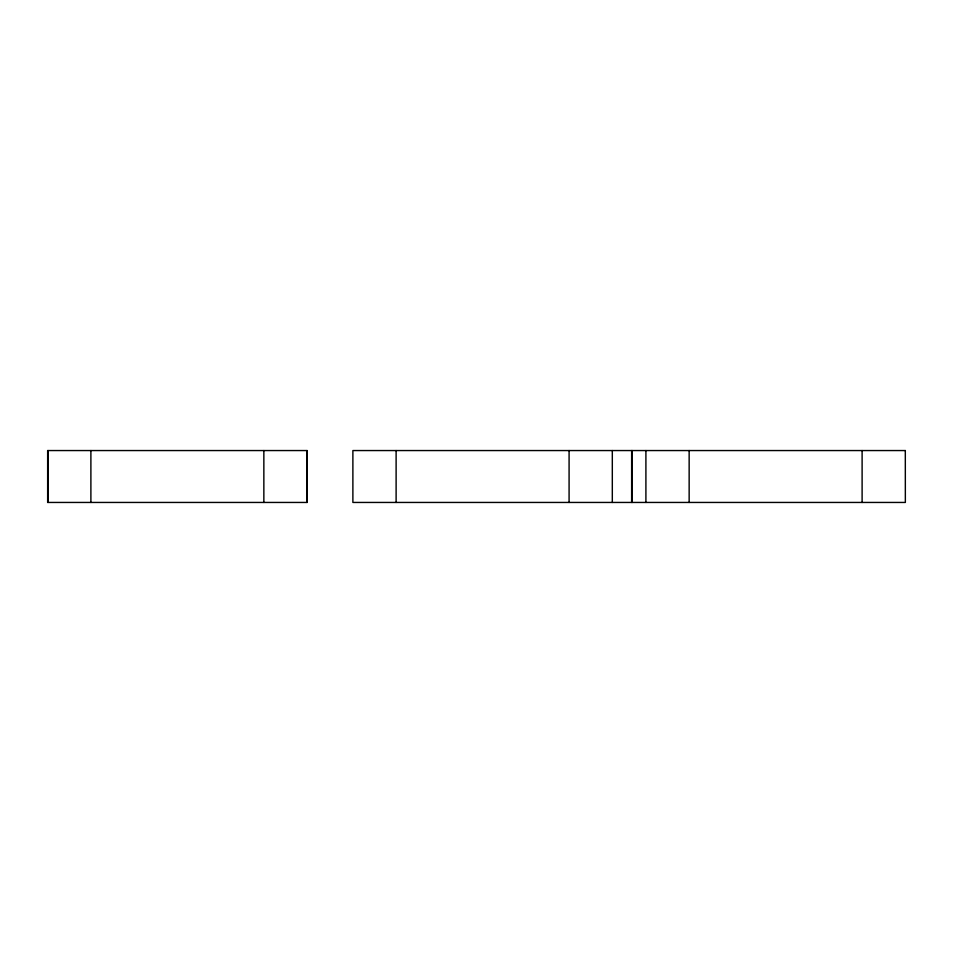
<?xml version="1.0" encoding="UTF-8"?>
<svg xmlns="http://www.w3.org/2000/svg" width="953" height="953" viewBox="0 0 953 953"><rect width="100%" height="100%" fill="white"/><g stroke="black" fill="none" stroke-linecap="round" stroke-linejoin="round"><path stroke-width="1.43" d="M307.092 450.555L47.65 450.555L47.65 502.445L307.092 502.445L307.092 450.555L307.033 502.445M862.108 450.555L862.108 502.445M689.15 450.555L689.15 502.445M645.908 450.555L645.908 502.445M632.184 450.555L632.184 502.445M631.636 450.555L631.636 502.445M612.314 450.555L612.314 502.445M569.084 450.555L569.084 502.445M396.114 450.555L396.114 502.445M263.85 450.555L263.85 502.445M90.892 450.555L90.892 502.445M47.936 450.555L47.936 502.445M905.35 450.555L352.884 450.555L352.884 502.445L905.35 502.445L905.314 450.555"/></g></svg>
